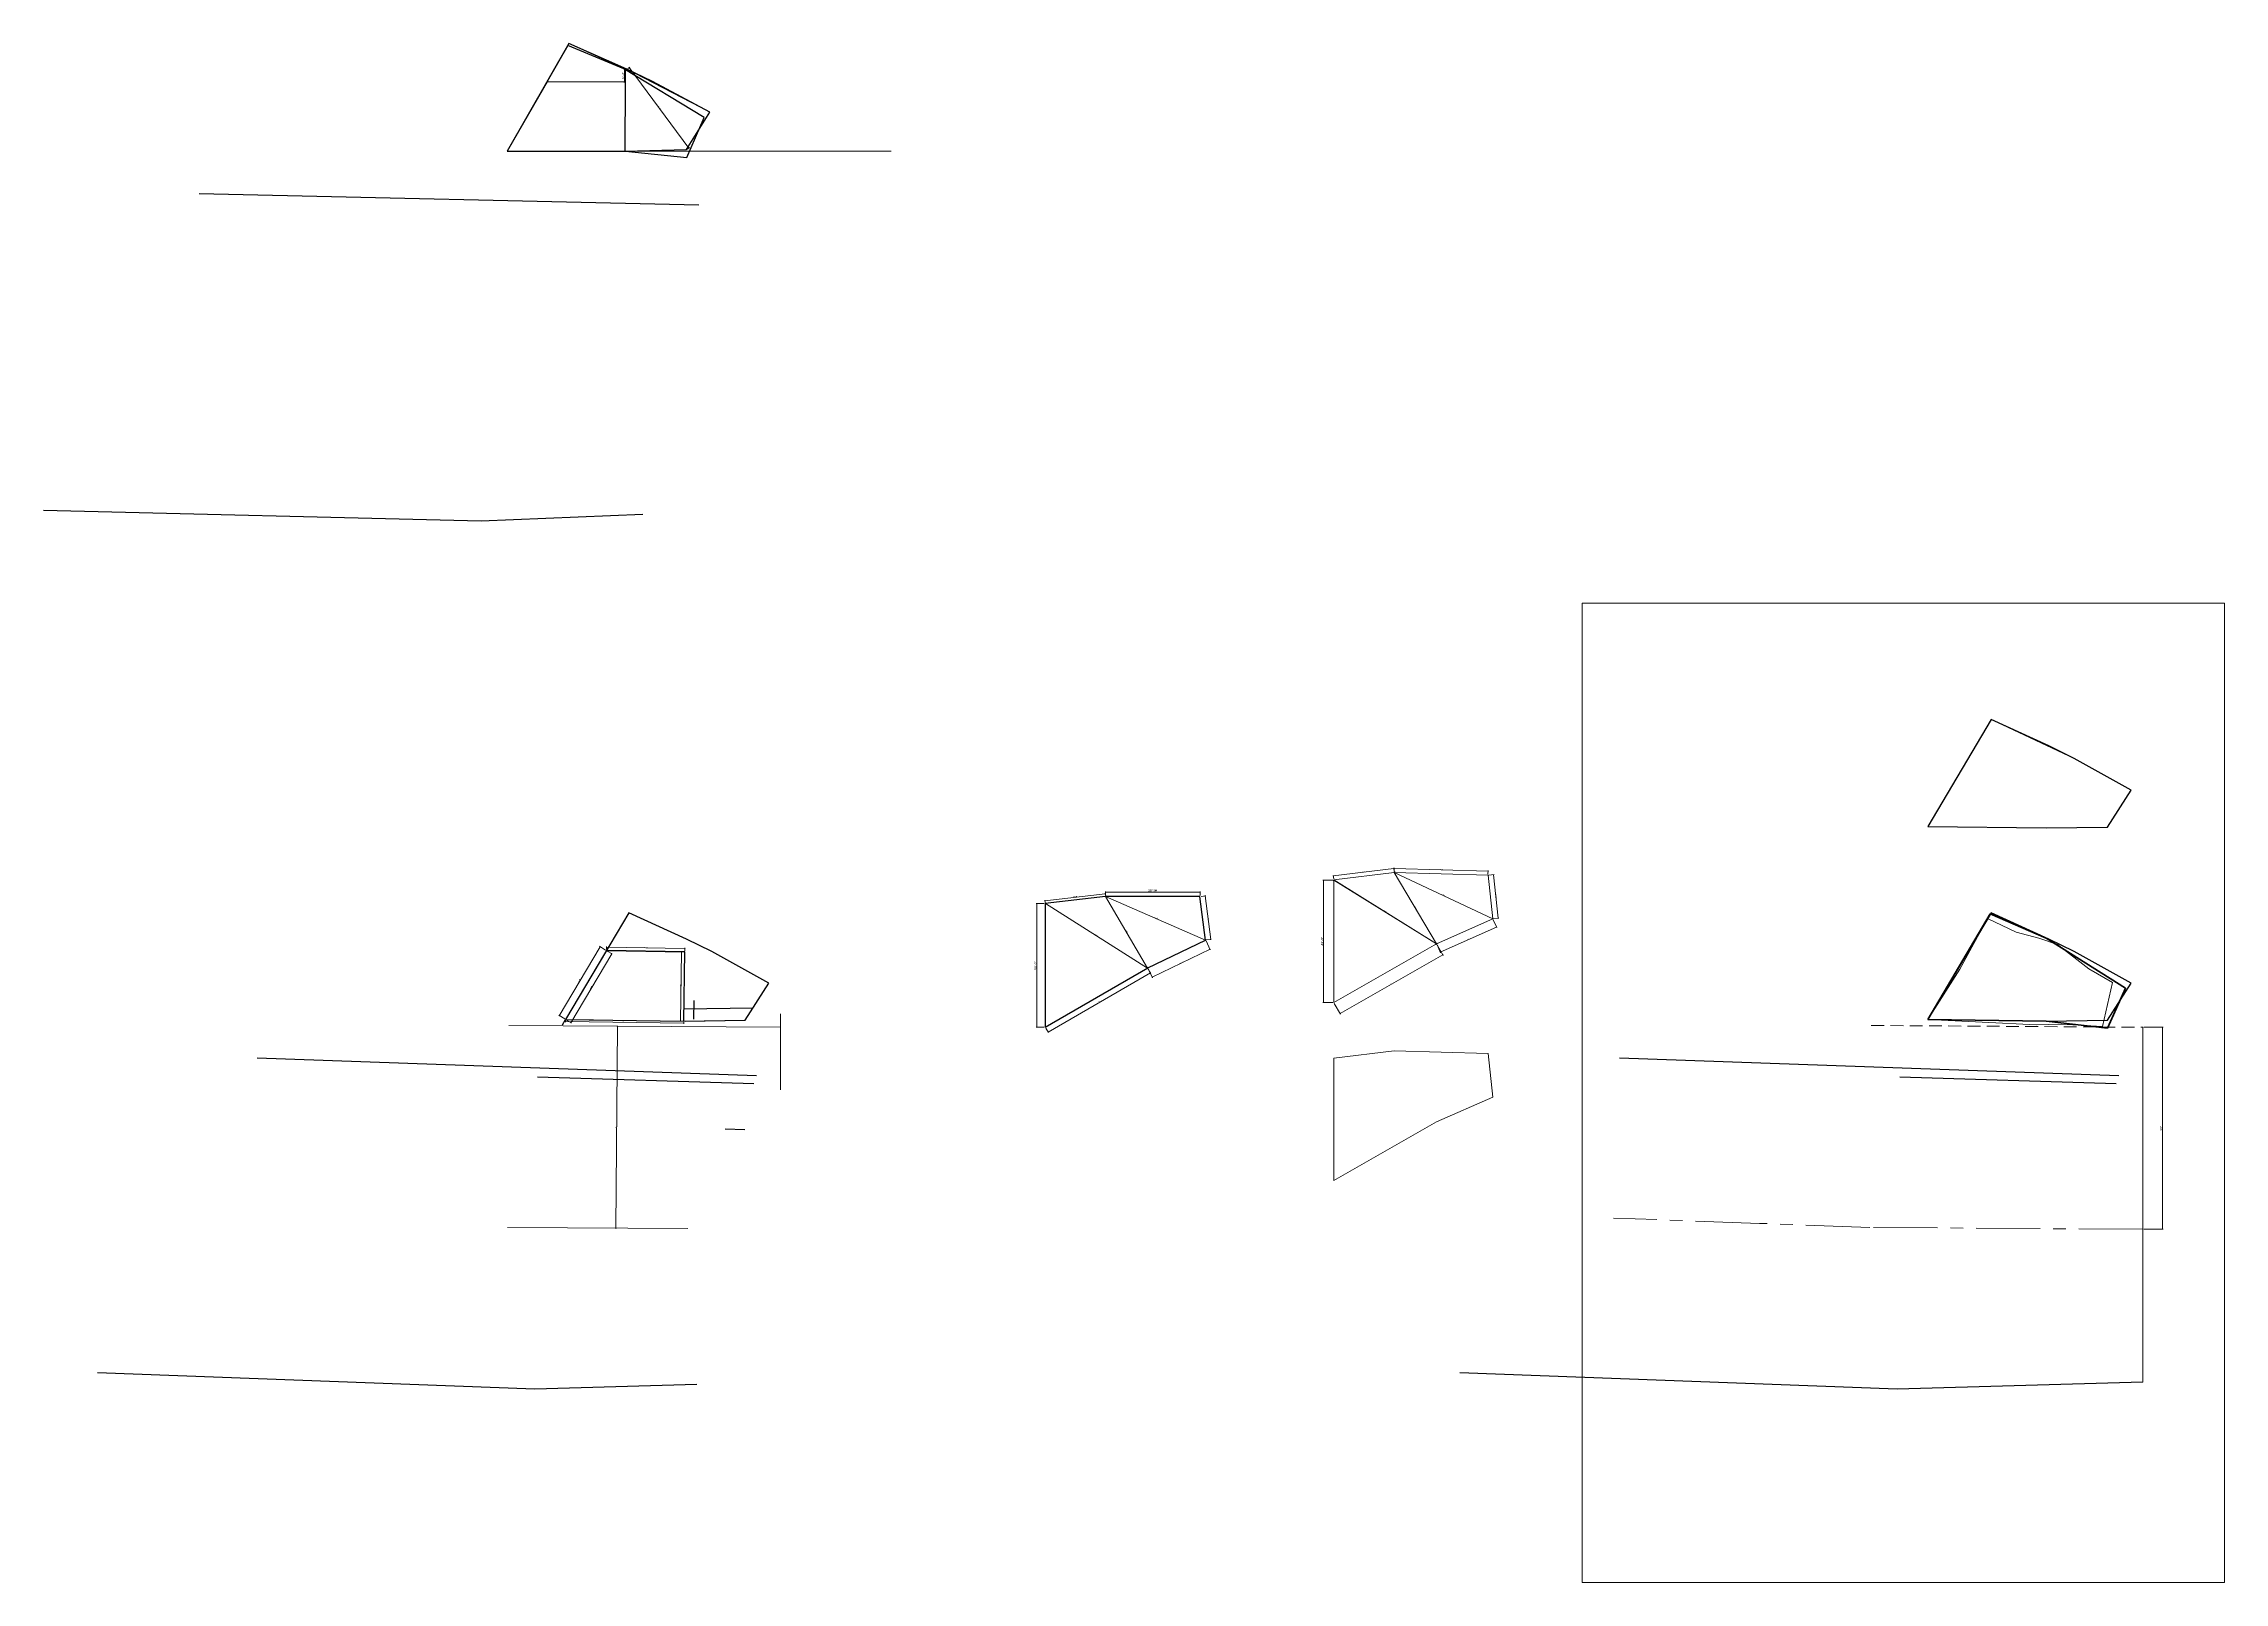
# Model space of a CAD drawing. Header units: inches. Extents: x 2 to 197762, y -33236 to 9.
# Drawn here: x 55258 to 65877, y -19451 to -11954 of the extents above; entities that cross this region are included whole.
import ezdxf

# ---------------------------------------------------------------- set-up
doc = ezdxf.new("R2010")
doc.units = ezdxf.units.IN
doc.header["$LTSCALE"] = 5
doc.header["$MEASUREMENT"] = 0
doc.linetypes.add('CENTER', pattern=[2, 1.25, -0.25, 0.25, -0.25])
doc.linetypes.add('DASHED2', pattern=[0.375, 0.25, -0.125])
doc.layers.add('A-WALL', color=7, linetype='Continuous', lineweight=9)
for name, color, linetype in [('DIM', 5, 'Continuous'), ('TEXT', 6, 'Continuous'), ('WALL', 7, 'Continuous')]:
    doc.layers.add(name, color=color, linetype=linetype)
doc.layers.add('dim line', color=7, linetype='Continuous', lineweight=15, true_color=0xfab2b2)
doc.styles.get("Standard").update_dxf_attribs({"font": 'arial.ttf'})
doc.dimstyles.new('Standard$0', dxfattribs={"dimtxt": 6, "dimasz": 4, "dimexe": 3, "dimexo": 6, "dimgap": 3, "dimtad": 1, "dimdec": 1, "dimzin": 0, "dimdsep": 46, "dimlunit": 4, "dimtxsty": 'Standard', "dimcen": 0.09, "dimclrd": 6, "dimclre": 6, "dimclrt": 7, "dimadec": 0, "dimazin": 0, "dimtfac": 1, "dimtdec": 1, "dimtix": 1, "dimtofl": 0, "dimtmove": 1, "dimatfit": 3, "dimfxl": 1, "dimtolj": 1, "dimtzin": 0, "dimlwd": 18, "dimlwe": 18, "dimarcsym": 0})

# ---------------------------------------------------------------- blocks, each defined once
blk = doc.blocks.new('oblique')
at = {"color": 0, "lineweight": -2}
blk.add_line((0.25, 0.25), (-0.25, -0.25), dxfattribs=at)
at = {"layer": 'dim line', "lineweight": 9}
for p, q in [((-0.4375, 0), (0.4375, 0)), ((0, 0.4375), (0, -0.4375))]:
    blk.add_line(p, q, dxfattribs=at)
blk = doc.blocks.new('*D234')
at = {"layer": 'A-WALL', "color": 47, "lineweight": 0, "ltscale": 5, "transparency": 16777216}
for p, q in [((58103, -12076), (58112, -12069)), ((58393, -12468), (58403, -12461))]:
    blk.add_line(p, q, dxfattribs=at)
at = {"layer": 'A-WALL', "color": 33, "lineweight": 0, "ltscale": 5, "transparency": 16777216}
blk.add_line((58110, -12071), (58400, -12463), dxfattribs=at)
at = {"layer": 'Defpoints', "color": 0, "ltscale": 5, "transparency": 16777216}
for p in [(58099, -12079, -58), (58389, -12471, -58), (58400, -12463)]:
    blk.add_point(p, dxfattribs=at)
at = {"layer": 'A-WALL', "color": 33, "lineweight": 0, "ltscale": 5, "transparency": 16777216, "xscale": 2, "yscale": 2, "zscale": 2}
for p, rotation in [((58110, -12071), 126.5495567353347), ((58400, -12463), 306.5495567353346)]:
    blk.add_blockref('oblique', p, dxfattribs=dict(at, rotation=rotation))
at = {"layer": 'A-WALL', "color": 7, "ltscale": 5, "transparency": 16777216, "insert": (58257, -12265), "char_height": 4.5, "attachment_point": 5, "rotation": 306.5496}
blk.add_mtext('\\A1;40\'-8"', dxfattribs=at)
blk = doc.blocks.new('_OBLIQUE')
at = {"color": 0, "linetype": 'ByBlock'}
blk.add_line((-0.5, -0.5), (0.5, 0.5), dxfattribs=at)
blk = doc.blocks.new('*D235')
at = {"layer": 'A-WALL', "color": 47, "lineweight": 0, "ltscale": 5, "transparency": 16777216}
for p, q in [((58087, -12079), (58084, -12079)), ((58087, -12142), (58084, -12142))]:
    blk.add_line(p, q, dxfattribs=at)
at = {"layer": 'A-WALL', "color": 33, "lineweight": 0, "ltscale": 5, "transparency": 16777216}
blk.add_line((58087, -12142), (58087, -12079), dxfattribs=at)
at = {"layer": 'Defpoints', "color": 0, "ltscale": 5, "transparency": 16777216}
for p in [(58087, -12079), (58092, -12079, -58), (58092, -12142)]:
    blk.add_point(p, dxfattribs=at)
at = {"layer": 'A-WALL', "color": 33, "lineweight": 0, "ltscale": 5, "transparency": 16777216, "xscale": 2, "yscale": 2, "zscale": 2}
for p, rotation in [((58087, -12079), 90), ((58087, -12142), 270)]:
    blk.add_blockref('oblique', p, dxfattribs=dict(at, rotation=rotation))
at = {"layer": 'A-WALL', "color": 7, "ltscale": 5, "transparency": 16777216, "insert": (58080, -12110), "char_height": 12, "attachment_point": 5, "rotation": 90}
blk.add_mtext('\\A1;5\'-3"', dxfattribs=at)
blk = doc.blocks.new('*D236')
at = {"layer": 'A-WALL', "color": 47, "lineweight": 0, "ltscale": 5, "transparency": 16777216}
for p, q in [((57999, -16367), (57999, -16353)), ((58381, -16374), (58381, -16360))]:
    blk.add_line(p, q, dxfattribs=at)
at = {"layer": 'A-WALL', "color": 33, "lineweight": 0, "ltscale": 5, "transparency": 16777216}
blk.add_line((58381, -16363), (57999, -16356), dxfattribs=at)
at = {"layer": 'Defpoints', "color": 0, "ltscale": 5, "transparency": 16777216}
for p in [(57999, -16356), (57999, -16372), (58381, -16379)]:
    blk.add_point(p, dxfattribs=at)
at = {"layer": 'A-WALL', "color": 33, "lineweight": 0, "ltscale": 5, "transparency": 16777216, "xscale": 2, "yscale": 2, "zscale": 2}
for p, rotation in [((57999, -16356), 178.953183645596), ((58381, -16363), 358.953183645596)]:
    blk.add_blockref('oblique', p, dxfattribs=dict(at, rotation=rotation))
at = {"layer": 'A-WALL', "color": 7, "ltscale": 5, "transparency": 16777216, "insert": (58190, -16357), "char_height": 4.5, "attachment_point": 5, "rotation": 358.9532}
blk.add_mtext('\\A1;31\'-10"', dxfattribs=at)
blk = doc.blocks.new('*D237')
at = {"layer": 'A-WALL', "color": 33, "lineweight": 0, "ltscale": 5, "transparency": 16777216}
blk.add_line((57968, -16354), (57769, -16690), dxfattribs=at)
at = {"layer": 'A-WALL', "color": 47, "lineweight": 0, "ltscale": 5, "transparency": 16777216}
for p, q in [((57994, -16370), (57965, -16352)), ((57796, -16706), (57767, -16688))]:
    blk.add_line(p, q, dxfattribs=at)
at = {"layer": 'Defpoints', "color": 0, "ltscale": 5, "transparency": 16777216}
for p in [(57999, -16372), (57769, -16690), (57800, -16708)]:
    blk.add_point(p, dxfattribs=at)
at = {"layer": 'A-WALL', "color": 33, "lineweight": 0, "ltscale": 5, "transparency": 16777216, "xscale": 2, "yscale": 2, "zscale": 2}
for p, rotation in [((57968, -16354), 59.43770416735492), ((57769, -16690), 239.437704167355)]:
    blk.add_blockref('oblique', p, dxfattribs=dict(at, rotation=rotation))
at = {"layer": 'A-WALL', "color": 7, "ltscale": 5, "transparency": 16777216, "insert": (57866, -16520), "char_height": 4.5, "attachment_point": 5, "rotation": 59.4377}
blk.add_mtext('\\A1;32\'-6{\\H0.5x;\\S1/2;}"', dxfattribs=at)
blk = doc.blocks.new('*D238')
at = {"layer": 'A-WALL', "color": 47, "lineweight": 0, "ltscale": 5, "transparency": 16777216}
for p, q in [((57800, -16713), (57800, -16721)), ((58375, -16721), (58375, -16729))]:
    blk.add_line(p, q, dxfattribs=at)
at = {"layer": 'A-WALL', "color": 33, "lineweight": 0, "ltscale": 5, "transparency": 16777216}
blk.add_line((57800, -16718), (58375, -16726), dxfattribs=at)
at = {"layer": 'Defpoints', "color": 0, "ltscale": 5, "transparency": 16777216}
for p in [(57800, -16708), (58375, -16716), (58375, -16726)]:
    blk.add_point(p, dxfattribs=at)
at = {"layer": 'A-WALL', "color": 33, "lineweight": 0, "ltscale": 5, "transparency": 16777216, "xscale": 2, "yscale": 2, "zscale": 2}
for p, rotation in [((57800, -16718), 179.2553945195135), ((58375, -16726), 359.2553945195135)]:
    blk.add_blockref('oblique', p, dxfattribs=dict(at, rotation=rotation))
at = {"layer": 'A-WALL', "color": 7, "ltscale": 5, "transparency": 16777216, "insert": (58088, -16719), "char_height": 4.5, "attachment_point": 5, "rotation": 359.2554}
blk.add_mtext('\\A1;47\'-11"', dxfattribs=at)
blk = doc.blocks.new('*D513')
at = {"layer": 'A-WALL', "color": 33, "lineweight": 0, "ltscale": 5, "transparency": 16777216}
blk.add_line((58359, -16716), (58365, -16379), dxfattribs=at)
at = {"layer": 'A-WALL', "color": 47, "lineweight": 0, "ltscale": 5, "transparency": 16777216}
for p, q in [((58376, -16379), (58362, -16379)), ((58370, -16716), (58356, -16716))]:
    blk.add_line(p, q, dxfattribs=at)
at = {"layer": 'Defpoints', "color": 0, "ltscale": 5, "transparency": 16777216}
for p in [(58365, -16379), (58381, -16379), (58375, -16716)]:
    blk.add_point(p, dxfattribs=at)
at = {"layer": 'A-WALL', "color": 33, "lineweight": 0, "ltscale": 5, "transparency": 16777216, "xscale": 2, "yscale": 2, "zscale": 2}
for p, rotation in [((58365, -16379), 89.09556101263757), ((58359, -16716), 269.0955610126376)]:
    blk.add_blockref('oblique', p, dxfattribs=dict(at, rotation=rotation))
at = {"layer": 'A-WALL', "color": 7, "ltscale": 5, "transparency": 16777216, "insert": (58359, -16547), "char_height": 4.5, "attachment_point": 5, "rotation": 89.0956}
blk.add_mtext('\\A1;28\'-0{\\H0.5x;\\S1/2;}"', dxfattribs=at)
blk = doc.blocks.new('*D514')
at = {"layer": 'A-WALL', "color": 33, "lineweight": 0, "ltscale": 5, "transparency": 16777216}
blk.add_line((58025, -16388), (57826, -16724), dxfattribs=at)
at = {"layer": 'A-WALL', "color": 47, "lineweight": 0, "ltscale": 5, "transparency": 16777216}
for p, q in [((58003, -16375), (58027, -16389)), ((57805, -16711), (57829, -16725))]:
    blk.add_line(p, q, dxfattribs=at)
at = {"layer": 'Defpoints', "color": 0, "ltscale": 5, "transparency": 16777216}
for p in [(57999, -16372), (57800, -16708), (57826, -16724)]:
    blk.add_point(p, dxfattribs=at)
at = {"layer": 'A-WALL', "color": 33, "lineweight": 0, "ltscale": 5, "transparency": 16777216, "xscale": 2, "yscale": 2, "zscale": 2}
for p, rotation in [((58025, -16388), 59.43770416735492), ((57826, -16724), 239.437704167355)]:
    blk.add_blockref('oblique', p, dxfattribs=dict(at, rotation=rotation))
at = {"layer": 'A-WALL', "color": 7, "ltscale": 5, "transparency": 16777216, "insert": (57923, -16554), "char_height": 4.5, "attachment_point": 5, "rotation": 59.4377}
blk.add_mtext('\\A1;32\'-6{\\H0.5x;\\S1/2;}"', dxfattribs=at)
blk = doc.blocks.new('*D515')
at = {"layer": 'A-WALL', "color": 33, "lineweight": 0, "ltscale": 5, "transparency": 16777216}
blk.add_line((58045, -17725), (58052, -16741), dxfattribs=at)
at = {"layer": 'A-WALL', "color": 47, "lineweight": 0, "ltscale": 5, "transparency": 16777216}
for p, q in [((58054, -16741), (58049, -16741)), ((58048, -17725), (58042, -17725))]:
    blk.add_line(p, q, dxfattribs=at)
at = {"layer": 'Defpoints', "color": 0, "ltscale": 5, "transparency": 16777216}
for p in [(58052, -16741), (58059, -16741), (58053, -17725)]:
    blk.add_point(p, dxfattribs=at)
at = {"layer": 'A-WALL', "color": 33, "lineweight": 0, "ltscale": 5, "transparency": 16777216, "xscale": 2, "yscale": 2, "zscale": 2}
for p, rotation in [((58052, -16741), 89.61495638272851), ((58045, -17725), 269.6149563827286)]:
    blk.add_blockref('oblique', p, dxfattribs=dict(at, rotation=rotation))
at = {"layer": 'A-WALL', "color": 7, "ltscale": 5, "transparency": 16777216, "insert": (58046, -17233), "char_height": 4.5, "attachment_point": 5, "rotation": 89.615}
blk.add_mtext("\\A1;82'", dxfattribs=at)
blk = doc.blocks.new('*D549')
at = {"layer": 'A-WALL', "color": 33, "lineweight": 0, "ltscale": 5, "transparency": 16777216}
blk.add_line((60428, -16096), (60134, -16130), dxfattribs=at)
at = {"layer": 'A-WALL', "color": 47, "lineweight": 0, "ltscale": 5, "transparency": 16777216}
for p, q in [((60135, -16139), (60134, -16127)), ((60429, -16105), (60427, -16093))]:
    blk.add_line(p, q, dxfattribs=at)
at = {"layer": 'Defpoints', "color": 0, "ltscale": 5, "transparency": 16777216}
for p in [(60134, -16130), (60429, -16110), (60136, -16144)]:
    blk.add_point(p, dxfattribs=at)
at = {"layer": 'A-WALL', "color": 33, "lineweight": 0, "ltscale": 5, "transparency": 16777216, "xscale": 2, "yscale": 2, "zscale": 2}
for p, rotation in [((60134, -16130), 186.6564851094896), ((60428, -16096), 6.656485109489579)]:
    blk.add_blockref('oblique', p, dxfattribs=dict(at, rotation=rotation))
at = {"layer": 'A-WALL', "color": 7, "ltscale": 5, "transparency": 16777216, "insert": (60281, -16110), "char_height": 4.5, "attachment_point": 5, "rotation": 6.6565}
blk.add_mtext('\\A1;24\'-7{\\H0.5x;\\S1/2;}"', dxfattribs=at)
blk = doc.blocks.new('*D550')
at = {"layer": 'A-WALL', "color": 47, "lineweight": 0, "ltscale": 5, "transparency": 16777216}
for p, q in [((60429, -16105), (60429, -16085)), ((60889, -16105), (60889, -16085))]:
    blk.add_line(p, q, dxfattribs=at)
at = {"layer": 'A-WALL', "color": 33, "lineweight": 0, "ltscale": 5, "transparency": 16777216}
blk.add_line((60889, -16088), (60429, -16088), dxfattribs=at)
at = {"layer": 'Defpoints', "color": 0, "ltscale": 5, "transparency": 16777216}
for p in [(60429, -16088), (60429, -16110), (60889, -16110)]:
    blk.add_point(p, dxfattribs=at)
at = {"layer": 'A-WALL', "color": 33, "lineweight": 0, "ltscale": 5, "transparency": 16777216, "xscale": 2, "yscale": 2, "zscale": 2, "rotation": 180}
blk.add_blockref('oblique', (60429, -16088), dxfattribs=at)
at = {"layer": 'A-WALL', "color": 33, "lineweight": 0, "ltscale": 5, "transparency": 16777216, "xscale": 2, "yscale": 2, "zscale": 2}
blk.add_blockref('oblique', (60889, -16088), dxfattribs=at)
at = {"layer": 'A-WALL', "color": 7, "ltscale": 5, "transparency": 16777216, "insert": (60659, -16080), "char_height": 12, "attachment_point": 5}
blk.add_mtext('\\A1;38\'-3{\\H0.5x;\\S1/2;}"', dxfattribs=at)
blk = doc.blocks.new('*D551')
at = {"layer": 'A-WALL', "color": 47, "lineweight": 0, "ltscale": 5, "transparency": 16777216}
for p, q in [((60894, -16109), (60917, -16106)), ((60921, -16321), (60944, -16318))]:
    blk.add_line(p, q, dxfattribs=at)
at = {"layer": 'A-WALL', "color": 33, "lineweight": 0, "ltscale": 5, "transparency": 16777216}
blk.add_line((60941, -16318), (60914, -16106), dxfattribs=at)
at = {"layer": 'Defpoints', "color": 0, "ltscale": 5, "transparency": 16777216}
for p in [(60889, -16110), (60914, -16106), (60916, -16322)]:
    blk.add_point(p, dxfattribs=at)
at = {"layer": 'A-WALL', "color": 33, "lineweight": 0, "ltscale": 5, "transparency": 16777216, "xscale": 2, "yscale": 2, "zscale": 2}
for p, rotation in [((60914, -16106), 97.43550611295147), ((60941, -16318), 277.4355061129515)]:
    blk.add_blockref('oblique', p, dxfattribs=dict(at, rotation=rotation))
at = {"layer": 'A-WALL', "color": 7, "ltscale": 5, "transparency": 16777216, "insert": (60930, -16212), "char_height": 4.5, "attachment_point": 5, "rotation": 277.4355}
blk.add_mtext('\\A1;17\'-10"', dxfattribs=at)
blk = doc.blocks.new('*D545')
at = {"layer": 'A-WALL', "color": 47, "lineweight": 0, "ltscale": 5, "transparency": 16777216}
for p, q in [((60919, -16326), (60939, -16369)), ((60637, -16462), (60657, -16505))]:
    blk.add_line(p, q, dxfattribs=at)
at = {"layer": 'A-WALL', "color": 33, "lineweight": 0, "ltscale": 5, "transparency": 16777216}
blk.add_line((60656, -16502), (60938, -16366), dxfattribs=at)
at = {"layer": 'Defpoints', "color": 0, "ltscale": 5, "transparency": 16777216}
for p in [(60916, -16322), (60634, -16458), (60938, -16366)]:
    blk.add_point(p, dxfattribs=at)
at = {"layer": 'A-WALL', "color": 33, "lineweight": 0, "ltscale": 5, "transparency": 16777216, "xscale": 2, "yscale": 2, "zscale": 2}
for p, rotation in [((60938, -16366), 25.72641114425587), ((60656, -16502), 205.7264111442559)]:
    blk.add_blockref('oblique', p, dxfattribs=dict(at, rotation=rotation))
at = {"layer": 'A-WALL', "color": 7, "ltscale": 5, "transparency": 16777216, "insert": (60796, -16432), "char_height": 4.5, "attachment_point": 5, "rotation": 25.7264}
blk.add_mtext('\\A1;26\'-1"', dxfattribs=at)
blk = doc.blocks.new('*D546')
at = {"layer": 'A-WALL', "color": 33, "lineweight": 0, "ltscale": 5, "transparency": 16777216}
blk.add_line((60150, -16770), (60648, -16481), dxfattribs=at)
at = {"layer": 'A-WALL', "color": 47, "lineweight": 0, "ltscale": 5, "transparency": 16777216}
for p, q in [((60637, -16462), (60650, -16484)), ((60138, -16750), (60151, -16772))]:
    blk.add_line(p, q, dxfattribs=at)
at = {"layer": 'Defpoints', "color": 0, "ltscale": 5, "transparency": 16777216}
for p in [(60634, -16458), (60648, -16481), (60136, -16746)]:
    blk.add_point(p, dxfattribs=at)
at = {"layer": 'A-WALL', "color": 33, "lineweight": 0, "ltscale": 5, "transparency": 16777216, "xscale": 2, "yscale": 2, "zscale": 2}
for p, rotation in [((60648, -16481), 30.02282740669087), ((60150, -16770), 210.0228274066909)]:
    blk.add_blockref('oblique', p, dxfattribs=dict(at, rotation=rotation))
at = {"layer": 'A-WALL', "color": 7, "ltscale": 5, "transparency": 16777216, "insert": (60397, -16623), "char_height": 4.5, "attachment_point": 5, "rotation": 30.0228}
blk.add_mtext("\\A1;48'", dxfattribs=at)
blk = doc.blocks.new('*D547')
at = {"layer": 'A-WALL', "color": 47, "lineweight": 0, "ltscale": 5, "transparency": 16777216}
for p, q in [((60131, -16144), (60092, -16144)), ((60131, -16746), (60092, -16746))]:
    blk.add_line(p, q, dxfattribs=at)
at = {"layer": 'A-WALL', "color": 33, "lineweight": 0, "ltscale": 5, "transparency": 16777216}
blk.add_line((60095, -16144), (60095, -16746), dxfattribs=at)
at = {"layer": 'Defpoints', "color": 0, "ltscale": 5, "transparency": 16777216}
for p in [(60136, -16144), (60095, -16746), (60136, -16746)]:
    blk.add_point(p, dxfattribs=at)
at = {"layer": 'A-WALL', "color": 33, "lineweight": 0, "ltscale": 5, "transparency": 16777216, "xscale": 2, "yscale": 2, "zscale": 2}
for p, rotation in [((60095, -16144), 90), ((60095, -16746), 270)]:
    blk.add_blockref('oblique', p, dxfattribs=dict(at, rotation=rotation))
at = {"layer": 'A-WALL', "color": 7, "ltscale": 5, "transparency": 16777216, "insert": (60089, -16445), "char_height": 12, "attachment_point": 5, "rotation": 90}
blk.add_mtext('\\A1;50\'-2"', dxfattribs=at)
blk = doc.blocks.new('*D534')
at = {"layer": 'A-WALL', "color": 47, "lineweight": 0, "ltscale": 5, "transparency": 16777216}
for p, q in [((60138, -16140), (60137, -16141)), ((60637, -16453), (60636, -16455))]:
    blk.add_line(p, q, dxfattribs=at)
at = {"layer": 'A-WALL', "color": 33, "lineweight": 0, "ltscale": 5, "transparency": 16777216}
blk.add_line((60136, -16144), (60634, -16458), dxfattribs=at)
at = {"layer": 'Defpoints', "color": 0, "ltscale": 5, "transparency": 16777216}
for p in [(60136, -16144), (60634, -16458), (60634, -16458)]:
    blk.add_point(p, dxfattribs=at)
at = {"layer": 'A-WALL', "color": 33, "lineweight": 0, "ltscale": 5, "transparency": 16777216, "xscale": 2, "yscale": 2, "zscale": 2}
for p, rotation in [((60136, -16144), 147.8211343331259), ((60634, -16458), 327.8211343331259)]:
    blk.add_blockref('oblique', p, dxfattribs=dict(at, rotation=rotation))
at = {"layer": 'A-WALL', "color": 7, "ltscale": 5, "transparency": 16777216, "insert": (60387, -16298), "char_height": 4.5, "attachment_point": 5, "rotation": 327.8211}
blk.add_mtext('\\A1;49\'-1"', dxfattribs=at)
blk = doc.blocks.new('*D535')
at = {"layer": 'A-WALL', "color": 33, "lineweight": 0, "ltscale": 5, "transparency": 16777216}
blk.add_line((60429, -16110), (60634, -16458), dxfattribs=at)
at = {"layer": 'A-WALL', "color": 47, "lineweight": 0, "ltscale": 5, "transparency": 16777216}
for p, q in [((60434, -16107), (60432, -16108)), ((60639, -16455), (60637, -16456))]:
    blk.add_line(p, q, dxfattribs=at)
at = {"layer": 'Defpoints', "color": 0, "ltscale": 5, "transparency": 16777216}
for p in [(60429, -16110), (60634, -16458), (60634, -16458)]:
    blk.add_point(p, dxfattribs=at)
at = {"layer": 'A-WALL', "color": 33, "lineweight": 0, "ltscale": 5, "transparency": 16777216, "xscale": 2, "yscale": 2, "zscale": 2}
for p, rotation in [((60429, -16110), 120.5085900979861), ((60634, -16458), 300.5085900979861)]:
    blk.add_blockref('oblique', p, dxfattribs=dict(at, rotation=rotation))
at = {"layer": 'A-WALL', "color": 7, "ltscale": 5, "transparency": 16777216, "insert": (60534, -16282), "char_height": 4.5, "attachment_point": 5, "rotation": 300.5086}
blk.add_mtext('\\A1;33\'-8"', dxfattribs=at)
blk = doc.blocks.new('*D536')
at = {"layer": 'A-WALL', "color": 33, "lineweight": 0, "ltscale": 5, "transparency": 16777216}
blk.add_line((60429, -16110), (60916, -16322), dxfattribs=at)
at = {"layer": 'A-WALL', "color": 47, "lineweight": 0, "ltscale": 5, "transparency": 16777216}
for p, q in [((60431, -16105), (60431, -16107)), ((60918, -16317), (60918, -16319))]:
    blk.add_line(p, q, dxfattribs=at)
at = {"layer": 'Defpoints', "color": 0, "ltscale": 5, "transparency": 16777216}
for p in [(60429, -16110), (60916, -16322), (60916, -16322)]:
    blk.add_point(p, dxfattribs=at)
at = {"layer": 'A-WALL', "color": 33, "lineweight": 0, "ltscale": 5, "transparency": 16777216, "xscale": 2, "yscale": 2, "zscale": 2}
for p, rotation in [((60429, -16110), 156.4590553134304), ((60916, -16322), 336.4590553134304)]:
    blk.add_blockref('oblique', p, dxfattribs=dict(at, rotation=rotation))
at = {"layer": 'A-WALL', "color": 7, "ltscale": 5, "transparency": 16777216, "insert": (60674, -16213), "char_height": 4.5, "attachment_point": 5, "rotation": 336.4591}
blk.add_mtext('\\A1;44\'-3{\\H0.5x;\\S1/2;}"', dxfattribs=at)
blk = doc.blocks.new('*D548')
at = {"layer": 'A-WALL', "color": 33, "lineweight": 0, "ltscale": 5, "transparency": 16777216}
blk.add_line((61538, -16009), (61832, -15973), dxfattribs=at)
at = {"layer": 'A-WALL', "color": 47, "lineweight": 0, "ltscale": 5, "transparency": 16777216}
for p, q in [((61540, -16024), (61538, -16007)), ((61834, -15987), (61832, -15970))]:
    blk.add_line(p, q, dxfattribs=at)
at = {"layer": 'Defpoints', "color": 0, "ltscale": 5, "transparency": 16777216}
for p in [(61541, -16029), (61832, -15973), (61834, -15992)]:
    blk.add_point(p, dxfattribs=at)
at = {"layer": 'A-WALL', "color": 33, "lineweight": 0, "ltscale": 5, "transparency": 16777216, "xscale": 2, "yscale": 2, "zscale": 2}
for p, rotation in [((61538, -16009), 187.0188160843664), ((61832, -15973), 7.018816084366373)]:
    blk.add_blockref('oblique', p, dxfattribs=dict(at, rotation=rotation))
at = {"layer": 'A-WALL', "color": 7, "ltscale": 5, "transparency": 16777216, "insert": (61685, -15989), "char_height": 4.5, "attachment_point": 5, "rotation": 7.0188}
blk.add_mtext('\\A1;24\'-8"', dxfattribs=at)
blk = doc.blocks.new('*D540')
at = {"layer": 'A-WALL', "color": 47, "lineweight": 0, "ltscale": 5, "transparency": 16777216}
for p, q in [((61835, -15987), (61835, -15970)), ((62291, -16001), (62292, -15983))]:
    blk.add_line(p, q, dxfattribs=at)
at = {"layer": 'A-WALL', "color": 33, "lineweight": 0, "ltscale": 5, "transparency": 16777216}
blk.add_line((62292, -15986), (61835, -15973), dxfattribs=at)
at = {"layer": 'Defpoints', "color": 0, "ltscale": 5, "transparency": 16777216}
for p in [(61834, -15992), (61835, -15973), (62291, -16006)]:
    blk.add_point(p, dxfattribs=at)
at = {"layer": 'A-WALL', "color": 33, "lineweight": 0, "ltscale": 5, "transparency": 16777216, "xscale": 2, "yscale": 2, "zscale": 2}
for p, rotation in [((61835, -15973), 178.3509161313351), ((62292, -15986), 358.3509161313351)]:
    blk.add_blockref('oblique', p, dxfattribs=dict(at, rotation=rotation))
at = {"layer": 'A-WALL', "color": 7, "ltscale": 5, "transparency": 16777216, "insert": (62064, -15977), "char_height": 4.5, "attachment_point": 5, "rotation": 358.3509}
blk.add_mtext('\\A1;38\'-1"', dxfattribs=at)
blk = doc.blocks.new('*D541')
at = {"layer": 'A-WALL', "color": 47, "lineweight": 0, "ltscale": 5, "transparency": 16777216}
for p, q in [((61536, -16029), (61487, -16029)), ((61536, -16626), (61487, -16626))]:
    blk.add_line(p, q, dxfattribs=at)
at = {"layer": 'A-WALL', "color": 33, "lineweight": 0, "ltscale": 5, "transparency": 16777216}
blk.add_line((61490, -16029), (61490, -16626), dxfattribs=at)
at = {"layer": 'Defpoints', "color": 0, "ltscale": 5, "transparency": 16777216}
for p in [(61541, -16029), (61490, -16626), (61541, -16626)]:
    blk.add_point(p, dxfattribs=at)
at = {"layer": 'A-WALL', "color": 33, "lineweight": 0, "ltscale": 5, "transparency": 16777216, "xscale": 2, "yscale": 2, "zscale": 2}
for p, rotation in [((61490, -16029), 90), ((61490, -16626), 270)]:
    blk.add_blockref('oblique', p, dxfattribs=dict(at, rotation=rotation))
at = {"layer": 'A-WALL', "color": 7, "ltscale": 5, "transparency": 16777216, "insert": (61484, -16327), "char_height": 12, "attachment_point": 5, "rotation": 90}
blk.add_mtext('\\A1;49\'-9"', dxfattribs=at)
blk = doc.blocks.new('*D542')
at = {"layer": 'A-WALL', "color": 47, "lineweight": 0, "ltscale": 5, "transparency": 16777216}
for p, q in [((62043, -16344), (62073, -16397)), ((61543, -16630), (61573, -16683))]:
    blk.add_line(p, q, dxfattribs=at)
at = {"layer": 'A-WALL', "color": 33, "lineweight": 0, "ltscale": 5, "transparency": 16777216}
blk.add_line((62072, -16394), (61572, -16680), dxfattribs=at)
at = {"layer": 'Defpoints', "color": 0, "ltscale": 5, "transparency": 16777216}
for p in [(62041, -16340), (61541, -16626), (61572, -16680)]:
    blk.add_point(p, dxfattribs=at)
at = {"layer": 'A-WALL', "color": 33, "lineweight": 0, "ltscale": 5, "transparency": 16777216, "xscale": 2, "yscale": 2, "zscale": 2}
for p, rotation in [((62072, -16394), 29.74943163839559), ((61572, -16680), 209.7494316383956)]:
    blk.add_blockref('oblique', p, dxfattribs=dict(at, rotation=rotation))
at = {"layer": 'A-WALL', "color": 7, "ltscale": 5, "transparency": 16777216, "insert": (61820, -16535), "char_height": 4.5, "attachment_point": 5, "rotation": 29.7494}
blk.add_mtext("\\A1;48'", dxfattribs=at)
blk = doc.blocks.new('*D543')
at = {"layer": 'A-WALL', "color": 47, "lineweight": 0, "ltscale": 5, "transparency": 16777216}
for p, q in [((62317, -16223), (62334, -16261)), ((62043, -16344), (62060, -16383))]:
    blk.add_line(p, q, dxfattribs=at)
at = {"layer": 'A-WALL', "color": 33, "lineweight": 0, "ltscale": 5, "transparency": 16777216}
blk.add_line((62059, -16380), (62333, -16259), dxfattribs=at)
at = {"layer": 'Defpoints', "color": 0, "ltscale": 5, "transparency": 16777216}
for p in [(62315, -16218), (62041, -16340), (62333, -16259)]:
    blk.add_point(p, dxfattribs=at)
at = {"layer": 'A-WALL', "color": 33, "lineweight": 0, "ltscale": 5, "transparency": 16777216, "xscale": 2, "yscale": 2, "zscale": 2}
for p, rotation in [((62333, -16259), 23.89684797502169), ((62059, -16380), 203.8968479750217)]:
    blk.add_blockref('oblique', p, dxfattribs=dict(at, rotation=rotation))
at = {"layer": 'A-WALL', "color": 7, "ltscale": 5, "transparency": 16777216, "insert": (62195, -16317), "char_height": 4.5, "attachment_point": 5, "rotation": 23.8968}
blk.add_mtext("\\A1;25'", dxfattribs=at)
blk = doc.blocks.new('*D544')
at = {"layer": 'A-WALL', "color": 47, "lineweight": 0, "ltscale": 5, "transparency": 16777216}
for p, q in [((62296, -16005), (62321, -16002)), ((62320, -16218), (62344, -16215))]:
    blk.add_line(p, q, dxfattribs=at)
at = {"layer": 'A-WALL', "color": 33, "lineweight": 0, "ltscale": 5, "transparency": 16777216}
blk.add_line((62341, -16215), (62318, -16003), dxfattribs=at)
at = {"layer": 'Defpoints', "color": 0, "ltscale": 5, "transparency": 16777216}
for p in [(62291, -16006), (62318, -16003), (62315, -16218)]:
    blk.add_point(p, dxfattribs=at)
at = {"layer": 'A-WALL', "color": 33, "lineweight": 0, "ltscale": 5, "transparency": 16777216, "xscale": 2, "yscale": 2, "zscale": 2}
for p, rotation in [((62318, -16003), 96.37881123059641), ((62341, -16215), 276.3788112305964)]:
    blk.add_blockref('oblique', p, dxfattribs=dict(at, rotation=rotation))
at = {"layer": 'A-WALL', "color": 7, "ltscale": 5, "transparency": 16777216, "insert": (62332, -16109), "char_height": 4.5, "attachment_point": 5, "rotation": 276.3788}
blk.add_mtext('\\A1;17\'-10"', dxfattribs=at)
blk = doc.blocks.new('*D537')
at = {"layer": 'A-WALL', "color": 33, "lineweight": 0, "ltscale": 5, "transparency": 16777216}
blk.add_line((62315, -16218), (61834, -15992), dxfattribs=at)
at = {"layer": 'A-WALL', "color": 47, "lineweight": 0, "ltscale": 5, "transparency": 16777216}
for p, q in [((61837, -15988), (61836, -15990)), ((62317, -16214), (62316, -16216))]:
    blk.add_line(p, q, dxfattribs=at)
at = {"layer": 'Defpoints', "color": 0, "ltscale": 5, "transparency": 16777216}
for p in [(61834, -15992), (61834, -15992), (62315, -16218)]:
    blk.add_point(p, dxfattribs=at)
at = {"layer": 'A-WALL', "color": 33, "lineweight": 0, "ltscale": 5, "transparency": 16777216, "xscale": 2, "yscale": 2, "zscale": 2}
for p, rotation in [((61834, -15992), 154.8312552838145), ((62315, -16218), 334.8312552838145)]:
    blk.add_blockref('oblique', p, dxfattribs=dict(at, rotation=rotation))
at = {"layer": 'A-WALL', "color": 7, "ltscale": 5, "transparency": 16777216, "insert": (62076, -16103), "char_height": 4.5, "attachment_point": 5, "rotation": 334.8313}
blk.add_mtext('\\A1;44\'-3"', dxfattribs=at)
blk = doc.blocks.new('*D538')
at = {"layer": 'A-WALL', "color": 33, "lineweight": 0, "ltscale": 5, "transparency": 16777216}
blk.add_line((61834, -15992), (62041, -16340), dxfattribs=at)
at = {"layer": 'A-WALL', "color": 47, "lineweight": 0, "ltscale": 5, "transparency": 16777216}
for p, q in [((61839, -15990), (61837, -15991)), ((62045, -16337), (62043, -16338))]:
    blk.add_line(p, q, dxfattribs=at)
at = {"layer": 'Defpoints', "color": 0, "ltscale": 5, "transparency": 16777216}
for p in [(61834, -15992), (62041, -16340), (62041, -16340)]:
    blk.add_point(p, dxfattribs=at)
at = {"layer": 'A-WALL', "color": 33, "lineweight": 0, "ltscale": 5, "transparency": 16777216, "xscale": 2, "yscale": 2, "zscale": 2}
for p, rotation in [((61834, -15992), 120.7072929695571), ((62041, -16340), 300.707292969557)]:
    blk.add_blockref('oblique', p, dxfattribs=dict(at, rotation=rotation))
at = {"layer": 'A-WALL', "color": 7, "ltscale": 5, "transparency": 16777216, "insert": (61940, -16165), "char_height": 4.5, "attachment_point": 5, "rotation": 300.7073}
blk.add_mtext('\\A1;33\'-8"', dxfattribs=at)
blk = doc.blocks.new('*D539')
at = {"layer": 'A-WALL', "color": 47, "lineweight": 0, "ltscale": 5, "transparency": 16777216}
for p, q in [((61538, -16033), (61539, -16031)), ((62038, -16344), (62039, -16342))]:
    blk.add_line(p, q, dxfattribs=at)
at = {"layer": 'A-WALL', "color": 33, "lineweight": 0, "ltscale": 5, "transparency": 16777216}
blk.add_line((61541, -16029), (62041, -16340), dxfattribs=at)
at = {"layer": 'Defpoints', "color": 0, "ltscale": 5, "transparency": 16777216}
for p in [(61541, -16029), (62041, -16340), (62041, -16340)]:
    blk.add_point(p, dxfattribs=at)
at = {"layer": 'A-WALL', "color": 33, "lineweight": 0, "ltscale": 5, "transparency": 16777216, "xscale": 2, "yscale": 2, "zscale": 2}
for p, rotation in [((61541, -16029), 148.10755341689), ((62041, -16340), 328.10755341689)]:
    blk.add_blockref('oblique', p, dxfattribs=dict(at, rotation=rotation))
at = {"layer": 'A-WALL', "color": 7, "ltscale": 5, "transparency": 16777216, "insert": (61792, -16182), "char_height": 4.5, "attachment_point": 5, "rotation": 328.1076}
blk.add_mtext('\\A1;49\'-1"', dxfattribs=at)
blk = doc.blocks.new('*D552')
at = {"layer": 'A-WALL', "color": 47, "lineweight": 0, "ltscale": 5, "transparency": 16777216}
for p, q in [((65485, -16746), (65579, -16746)), ((65485, -17730), (65579, -17730))]:
    blk.add_line(p, q, dxfattribs=at)
at = {"layer": 'A-WALL', "color": 33, "lineweight": 0, "ltscale": 5, "transparency": 16777216}
blk.add_line((65576, -17730), (65576, -16746), dxfattribs=at)
at = {"layer": 'Defpoints', "color": 0, "ltscale": 5, "transparency": 16777216}
for p in [(65480, -16746), (65576, -16746), (65480, -17730)]:
    blk.add_point(p, dxfattribs=at)
at = {"layer": 'A-WALL', "color": 33, "lineweight": 0, "ltscale": 5, "transparency": 16777216, "xscale": 2, "yscale": 2, "zscale": 2}
for p, rotation in [((65576, -16746), 90), ((65576, -17730), 270)]:
    blk.add_blockref('oblique', p, dxfattribs=dict(at, rotation=rotation))
at = {"layer": 'A-WALL', "color": 7, "ltscale": 5, "transparency": 16777216, "insert": (65570, -17238), "char_height": 12, "attachment_point": 5, "rotation": 90}
blk.add_mtext("\\A1;82'", dxfattribs=at)

msp = doc.modelspace()

# ---------------------------------------------------------------- linework, layer by layer
for p, q in [((56015.65, -12684.07, -5.61), (58448.3, -12739.58, -56.63)), ((57389.04, -14281.28, 1.52), (55258.42, -14229.47, 1.52)), ((58176.79, -14248.28, 1.52), (57389.04, -14281.28, 1.52)), ((57998.77, -16372.21, -58.17), (58380.72, -16379.19, -58.17)), ((58375.4, -16715.81, -58.17), (58380.72, -16379.19, -58.17)), ((58376.35, -16655.87, 0.9), (58712.68, -16651.6, -65.98)), ((58424.85, -16707.21, -10.77), (58426.23, -16616.03, -10.77)), ((57785.24, -16733.67, -13.88), (57800.28, -16708.33, 0)), ((58381.65, -16715.81), (58674.18, -16712.09, -58.17)), ((56297.96, -16894.49, -5.61), (58729.69, -16981.62, -56.63)), ((62931.11, -16894.49, -5.61), (65362.84, -16981.62, -56.63)), ((58716.7, -17021.5, -55.89), (57663.19, -16990.08, -59.35)), ((65349.85, -17021.5, -55.89), (64296.35, -16990.08, -59.35)), ((58672.01, -17245.44, -65.96), (58576.26, -17243.47, -65.57)), ((57650.48, -18509.41, 1.52), (55520.71, -18429.93, 1.52)), ((64283.63, -18509.41, 1.52), (62153.87, -18429.93, 1.52)), ((65480.18, -18474.86, 1.52), (64283.63, -18509.41, 1.52)), ((58438.59, -18486.66, 1.52), (57650.48, -18509.41, 1.52))]:
    msp.add_line(p, q)
at = {"elevation": -58.17}
msp.add_lwpolyline([(57515.42, -12478.4), (58090.59, -12478.4), (58389.29, -12470.8), (58502.13, -12288.33), (58223.2, -12138.42), (58098.7, -12078.8), (57815.86, -11954.18), (57515.96, -12477.47)], dxfattribs=at)
for points in [[(58091.53, -12141.74), (57709.52, -12139.72), (57515.43, -12478.4), (58090.59, -12478.4)], [(58380.72, -16379.19), (57998.77, -16372.21), (57800.28, -16708.33), (58375.4, -16715.81)]]:
    msp.add_lwpolyline(points, close=True)
for points in [[(64433.44, -15767.81), (65008.56, -15775.28), (65307.33, -15771.57), (65422.53, -15590.58), (65145.57, -15437.06), (65021.86, -15375.82), (64740.66, -15247.54)], [(57800.29, -16708.33), (58375.4, -16715.81), (58674.18, -16712.09), (58789.37, -16531.1), (58512.41, -16377.58), (58388.7, -16316.34), (58107.5, -16188.06)], [(64433.44, -16708.33), (65008.56, -16715.81), (65307.33, -16712.09), (65422.53, -16531.1), (65145.57, -16377.58), (65021.86, -16316.34), (64740.66, -16188.06)]]:
    msp.add_lwpolyline(points, close=True, dxfattribs=at)
at = {"layer": 'A-WALL', "ltscale": 5}
for p, q in [((57815.86, -11954.18, -58.17), (58223.2, -12138.42, -58.17)), ((58090.59, -12478.4), (58091.72, -12075.72)), ((58091.72, -12075.72), (58502.13, -12288.33, -58.17)), ((57515.43, -12478.4), (59384.7, -12478.4)), ((64740.66, -15247.54, -58.17), (65145.57, -15437.06, -58.17)), ((61540.68, -16028.61), (61834.46, -15992.44)), ((61540.68, -16028.61), (61540.68, -16625.61)), ((61540.68, -16028.61), (62040.76, -16339.8)), ((61834.46, -15992.44), (62040.76, -16339.8)), ((62315.04, -16218.27), (61834.46, -15992.44)), ((62291.27, -16005.6), (61834.46, -15992.44)), ((62315.04, -16218.27), (62291.27, -16005.6)), ((62040.76, -16339.8), (62315.04, -16218.27)), ((62040.76, -16339.8), (61540.68, -16625.61)), ((57524.36, -16737.53), (58847.03, -16746.42)), ((57935.88, -16710.09, -58.17), (57800.28, -16708.33, -58.17)), ((57801.46, -16708.35, -58.17), (57800.29, -16708.33, -58.17)), ((58847.03, -16680.86), (58847.03, -17051.07)), ((65480.18, -16746.42), (65480.18, -18474.86)), ((57517.75, -17721.51), (58394.58, -17727.4))]:
    msp.add_line(p, q, dxfattribs=at)
at = {"layer": 'A-WALL', "linetype": 'DASHED2', "ltscale": 50}
msp.add_line((64157.51, -16737.53), (65480.18, -16746.42), dxfattribs=at)
at = {"layer": 'A-WALL', "ltscale": 5}
for points in [[(62749.57, -14679.73), (65876.79, -14679.73), (65876.79, -19450.77), (62749.57, -19450.77)], [(65145.57, -15437.06), (64740.66, -15247.54), (64433.44, -15767.81), (65008.56, -15775.28), (65307.33, -15771.57), (65422.53, -15590.58)], [(61540.68, -17493.5), (62040.76, -17207.68), (62315.04, -17086.16), (62291.27, -16873.48), (61834.46, -16860.33), (61540.68, -16896.5)]]:
    msp.add_lwpolyline(points, close=True, dxfattribs=at)
at = {"layer": 'A-WALL', "color": 3, "ltscale": 5, "elevation": -58.17}
msp.add_lwpolyline([(64723.89, -16216.46), (64588.46, -16463.21), (64433.44, -16708.33), (64961.64, -16734), (64961.64, -16734), (65082.33, -16731.18), (65282.65, -16742.04), (65332.54, -16528.91), (65217.33, -16461.89), (65064.8, -16342.53), (64972.66, -16312.74), (64862.84, -16283.4), (64723.89, -16216.46)], dxfattribs=at)
at = {"layer": 'A-WALL', "linetype": 'CENTER', "ltscale": 50}
msp.add_lwpolyline([(65480.18, -17730.44), (64150.9, -17721.51), (63613.16, -17701.64), (62901.96, -17675.63)], dxfattribs=at)
at = {"layer": 'DIM', "lineweight": 30, "ltscale": 5, "extrusion": (0.025451, 0.095831, 0.995072), "elevation": 268.02}
msp.add_lwpolyline([(-59644.38, -2884.66), (-59675.99, -3096.32), (-59237.86, -3226.28), (-58944.64, -3266.74), (-58791.4, -2689.74), (-59348.09, -2837.61)], close=True, dxfattribs=at)
at = {"layer": 'TEXT', "lineweight": 70, "elevation": -58.17}
msp.add_lwpolyline([(64433.44, -16708.33), (65009.38, -16716.5), (65307.35, -16751.32), (65395.02, -16556.1), (65008.36, -16312.5), (64737, -16194.27)], close=True, dxfattribs=at)
at = {"layer": 'WALL', "ltscale": 5}
msp.add_lwpolyline([(60634.46, -16457.58), (60916.44, -16321.71), (60888.74, -16109.51), (60429.36, -16109.51), (60135.74, -16143.77), (60135.74, -16745.77), (60634.46, -16457.58)], dxfattribs=at)

# ---------------------------------------------------------------- dimensions: what is measured, and where the dimension line sits
at = {"layer": 'A-WALL', "ltscale": 5}
for base, p1, p2, picture, middle in [((58086.57, -12078.95), (58091.53, -12141.74), (58091.71, -12078.95, -58.17), '*D235', (58079.94, -12110.34)), ((61490.14, -16625.61), (61540.68, -16028.61), (61540.68, -16625.61), '*D541', (61483.51, -16327.11)), ((60095.31, -16745.77), (60135.74, -16143.77), (60135.74, -16745.77), '*D547', (60088.68, -16444.77)), ((65576.27, -16746.42), (65480.18, -17730.44), (65480.18, -16746.42), '*D552', (65569.65, -17238.43))]:
    dim = msp.add_linear_dim(base=base, p1=p1, p2=p2, angle=90, dimstyle='Standard$0', override={"dimtxt": 12, "dimasz": 2, "dimexo": 5, "dimgap": 0.5, "dimzin": 12, "dimpost": '\\X', "dimblk": 'oblique', "dimcen": 3, "dimclrd": 33, "dimclre": 47, "dimtfac": 0.5, "dimfxl": 3, "dimlwd": 0, "dimlwe": 0}, dxfattribs=at)
    dim.commit()
    dim.dimension.update_dxf_attribs({"geometry": picture, "text_midpoint": middle})
for p1, p2, distance, picture, middle in [((58098.7, -12078.8, -58.17), (58389.29, -12470.8, -58.17), 13.53, '*D234', (58257.12, -12265.07)), ((61540.68, -16028.61), (61834.46, -15992.44), 19.28, '*D548', (61684.87, -15988.62)), ((61540.68, -16028.61), (62040.76, -16339.8), 0, '*D539', (61792.2, -16181.83)), ((62315.04, -16218.27), (61834.46, -15992.44), 0, '*D537', (62075.94, -16102.82)), ((61834.46, -15992.44), (62040.76, -16339.8), 0, '*D538', (61940.02, -16164.69)), ((62291.27, -16005.6), (61834.46, -15992.44), -19.68, '*D540', (62063.51, -15976.55)), ((62315.04, -16218.27), (62291.27, -16005.6), -26.58, '*D544', (62332.36, -16108.67)), ((60429.36, -16109.51), (60135.74, -16143.77), -13.44, '*D549', (60280.63, -16110.17)), ((60135.74, -16143.77), (60634.46, -16457.58), 0, '*D534', (60386.59, -16298.31)), ((60429.36, -16109.51), (60916.44, -16321.71), 0, '*D536', (60674.17, -16212.7)), ((60429.36, -16109.51), (60634.46, -16457.58), 0, '*D535', (60534.32, -16282.12)), ((60916.44, -16321.71), (60888.74, -16109.51), -25, '*D551', (60930.15, -16212.01)), ((62040.76, -16339.8), (62315.04, -16218.27), -44.03, '*D543', (62194.6, -16316.73)), ((60634.46, -16457.58), (60916.44, -16321.71), -49.37, '*D545', (60795.67, -16431.6)), ((62040.76, -16339.8), (61540.68, -16625.61), 62.57, '*D542', (61820.38, -16534.6)), ((57998.77, -16372.21), (57800.28, -16708.33), -36.08, '*D237', (57865.73, -16520.31)), ((57998.77, -16372.21), (57800.28, -16708.33), 30.32, '*D514', (57922.9, -16554.07)), ((58380.72, -16379.19), (57998.77, -16372.21), -15.86, '*D236', (58190.08, -16357.04)), ((58375.4, -16715.81), (58380.72, -16379.19), 16.12, '*D513', (58358.77, -16547.19)), ((60135.74, -16745.77), (60634.46, -16457.58), -27.49, '*D546', (60397.46, -16623.06)), ((57800.28, -16708.33), (58375.4, -16715.81), -10.05, '*D238', (58087.75, -16719.36)), ((58052.88, -17725.1), (58059.49, -16741.12), 7.71, '*D515', (58045.67, -17233.04))]:
    dim = msp.add_aligned_dim(p1=p1, p2=p2, distance=distance, dimstyle='Standard$0', override={"dimtxt": 4.5, "dimasz": 2, "dimexo": 5, "dimgap": 0.5, "dimzin": 12, "dimpost": '\\X', "dimblk": 'oblique', "dimcen": 3, "dimclrd": 33, "dimclre": 47, "dimtfac": 0.5, "dimfxl": 3, "dimlwd": 0, "dimlwe": 0}, dxfattribs=at)
    dim.commit()
    dim.dimension.update_dxf_attribs({"geometry": picture, "text_midpoint": middle})
dim = msp.add_linear_dim(base=(60429.36, -16087.63), p1=(60888.74, -16109.51), p2=(60429.36, -16109.51), dimstyle='Standard$0', override={"dimtxt": 12, "dimasz": 2, "dimexo": 5, "dimgap": 0.5, "dimzin": 12, "dimpost": '\\X', "dimblk": 'oblique', "dimcen": 3, "dimclrd": 33, "dimclre": 47, "dimtfac": 0.5, "dimfxl": 3, "dimlwd": 0, "dimlwe": 0}, dxfattribs=at)
dim.commit()
dim.dimension.update_dxf_attribs({"geometry": '*D550', "text_midpoint": (60659.05, -16080)})

doc.saveas('drawing.dxf')
